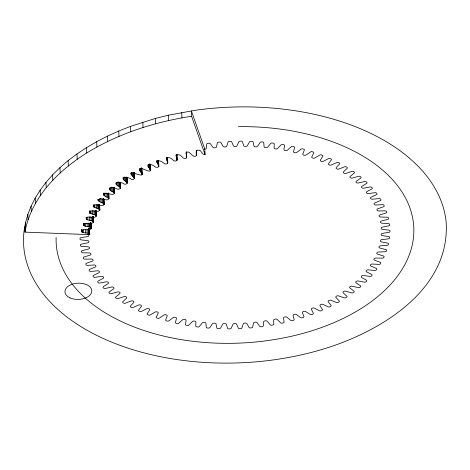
<?xml version="1.0" encoding="UTF-8"?>
<svg xmlns="http://www.w3.org/2000/svg" width="470" height="470" viewBox="0 0 470 470"><rect width="100%" height="100%" fill="white"/><g stroke="black" fill="none" stroke-linecap="round" stroke-linejoin="round"><path stroke-width="0.7" d="M24.798 226.781L25.016 232.133L89.77 234.659C89 231.575 82.749 234.295 81.71 231.358C82.861 227.474 89.77 231.81 91.268 228.232C90.299 225.477 82.332 227.85 83.86 224.108C86.439 221.875 91.621 225.306 93.442 222.14C92.784 219.361 84.559 221.294 86.545 217.698C89.247 215.542 94.623 219.378 96.327 215.924C95.434 213.562 86.797 214.361 90.328 211.148C93.054 209.702 98.489 213.392 99.869 209.832C98.765 207.875 90.434 207.664 94.635 204.949C97.149 203.768 103.065 207.646 104.046 203.892C102.29 202.623 95.134 200.702 99.828 198.933C101.32 197.917 109.005 202.153 108.793 198.07C106.279 197.576 100.721 193.928 105.597 193.194C106.232 192.524 115.502 196.701 114.098 192.477C105.022 189.028 111.355 185.914 116.484 188.711C117.541 189.945 121.977 188.852 119.991 187.148C110.814 182.589 120.097 180.874 124.168 184.034C125.831 185.127 128.886 182.63 125.966 181.649C118.27 176.591 128.939 176.573 131.406 179.381C132.981 180.357 136.012 178.136 133.321 177.002C123.44 165.845 149.789 182.231 139.637 170.686C137.44 163.113 156.957 178.694 147.792 165.828C149.055 162.444 154.213 165.992 155.77 167.232C160.299 168.143 158.807 164.688 156.833 162.038C158.508 158.848 163.043 162.409 164.623 163.836C168.883 164.941 168.066 161.551 166.292 158.737C167.907 155.617 172.472 159.089 173.747 160.758C177.819 162.215 177.589 158.719 176.062 155.729C178.059 152.803 182.043 156.31 183.318 158.173C187.659 159.759 186.901 155.77 186.091 152.732M114.281 187.753L113.993 188.347M89.588 229.107L89.529 229.454M120.373 182.624L120.085 183.153M186.508 152.063L186.373 152.403M25.509 222.721L24.052 231.087A211.618 127.946 -2.3 0 0 327.196 347.859C382.574 330.187 450.383 288.756 446.153 222.163A211.618 127.946 -2.3 0 0 195.22 110.291L168.448 115.191L155.458 118.416L130.56 126.348L118.751 131.018L107.448 136.141L96.685 141.681L86.515 147.621L76.98 153.937L68.126 160.599L59.984 167.584L52.593 174.852L45.978 182.378L40.179 190.133L35.209 198.076L31.096 206.183L27.859 214.408L25.509 222.721L25.721 228.067L25.016 232.133M158.637 161.057L158.566 160.517M25.721 228.067C33.505 195.361 59.05 170.263 86.733 152.967C118.563 133.439 154.8 121.894 191.584 116.26L205.026 154.495C201.971 155.241 201.689 150.459 198.986 150.136C195.238 149.478 196.713 153.543 196.372 155.652C192.494 159.442 188.353 147.175 186.143 154.066M134.179 173.224L134.197 172.743L134.42 178.5M167.567 157.791L167.561 157.244L167.808 163.072M186.449 152.268L186.59 157.75M93.183 216.929L92.843 217.522M141.699 169.118L141.928 168.518M149.777 166.533L150.024 164.277L150.247 170.169M126.683 178.265L127 177.407M176.479 155.264L176.867 154.836L177.002 160.317M204.244 149.213L205.037 149.113A1.68 1.016 -2.3 0 0 206.365 148.015L206.712 144.084A1.375 0.828 -2.3 0 1 207.84 143.344L208.815 143.221A1.375 0.828 -2.3 0 1 210.272 143.62L212.798 147.169A1.68 1.016 -2.3 0 0 214.643 147.856L215.096 147.803A1.68 1.016 -2.3 0 0 216.547 146.763L217.346 142.845A1.375 0.828 -2.3 0 1 218.55 142.151L219.537 142.063A1.375 0.828 -2.3 0 1 220.935 142.528L223.038 146.188A1.68 1.016 -2.3 0 0 224.795 146.951L225.253 146.916A1.68 1.016 -2.3 0 0 226.816 145.935L228.062 142.052A1.375 0.828 -2.3 0 1 229.337 141.411L230.329 141.364A1.375 0.828 -2.3 0 1 231.669 141.887L233.337 145.635A1.68 1.016 -2.3 0 0 235 146.476L235.458 146.464A1.68 1.016 -2.3 0 0 237.121 145.547L238.813 141.711A1.375 0.828 -2.3 0 1 240.152 141.123L241.145 141.118A1.375 0.828 -2.3 0 1 242.42 141.699L243.648 145.524A1.68 1.016 -2.3 0 0 245.205 146.429L245.663 146.434A1.68 1.016 -2.3 0 0 247.426 145.588L249.541 141.823A1.375 0.828 -2.3 0 1 250.945 141.294L251.938 141.335A1.375 0.828 -2.3 0 1 253.136 141.964L253.912 145.847A1.68 1.016 -2.3 0 0 255.357 146.816L255.809 146.846A1.68 1.016 -2.3 0 0 257.66 146.07L260.204 142.392A1.375 0.828 -2.3 0 1 261.661 141.922L262.642 142.005A1.375 0.828 -2.3 0 1 263.758 142.686L264.087 146.599A1.68 1.016 -2.3 0 0 265.409 147.633L265.861 147.68A1.68 1.016 -2.3 0 0 267.788 146.987L270.743 143.415A1.375 0.828 -2.3 0 1 272.248 143.003L273.211 143.127A1.375 0.828 -2.3 0 1 274.245 143.855L274.122 147.786A1.68 1.016 -2.3 0 0 275.32 148.873L275.761 148.943A1.68 1.016 -2.3 0 0 277.758 148.326L281.107 144.877A1.375 0.828 -2.3 0 1 282.652 144.531L283.592 144.695A1.375 0.828 -2.3 0 1 284.538 145.471L283.962 149.395A1.68 1.016 -2.3 0 0 285.026 150.535L285.46 150.623A1.68 1.016 -2.3 0 0 287.517 150.095L291.247 146.787A1.375 0.828 -2.3 0 1 292.822 146.499L293.744 146.705A1.375 0.828 -2.3 0 1 294.59 147.521L293.568 151.422A1.68 1.016 -2.3 0 0 294.496 152.609L294.913 152.715A1.68 1.016 -2.3 0 0 297.022 152.268L301.111 149.119A1.375 0.828 -2.3 0 1 302.709 148.902L303.602 149.143A1.375 0.828 -2.3 0 1 304.354 149.995L302.886 153.86A1.68 1.016 -2.3 0 0 303.673 155.082L304.078 155.206A1.68 1.016 -2.3 0 0 306.223 154.853L310.652 151.869A1.375 0.828 -2.3 0 1 312.268 151.722L313.132 152.004A1.375 0.828 -2.3 0 1 313.778 152.885L311.874 156.692A1.68 1.016 -2.3 0 0 312.515 157.949L312.903 158.084A1.68 1.016 -2.3 0 0 315.082 157.826L319.829 155.03A1.375 0.828 -2.3 0 1 321.457 154.947L322.279 155.264A1.375 0.828 -2.3 0 1 322.82 156.181L320.487 159.9A1.68 1.016 -2.3 0 0 320.975 161.187L321.351 161.345A1.68 1.016 -2.3 0 0 323.542 161.175L328.589 158.578A1.375 0.828 -2.3 0 1 330.216 158.566L330.998 158.919A1.375 0.828 -2.3 0 1 331.432 159.853L328.683 163.478A1.68 1.016 -2.3 0 0 329.024 164.788L329.376 164.958A1.68 1.016 -2.3 0 0 331.579 164.882L336.896 162.497A1.375 0.828 -2.3 0 1 338.512 162.555L339.252 162.937A1.375 0.828 -2.3 0 1 339.575 163.895L336.42 167.408A1.68 1.016 -2.3 0 0 336.608 168.73L336.943 168.912A1.68 1.016 -2.3 0 0 339.14 168.93L344.704 166.768A1.375 0.828 -2.3 0 1 346.308 166.897L346.995 167.314A1.375 0.828 -2.3 0 1 347.213 168.284L343.67 171.662A1.68 1.016 -2.3 0 0 343.705 172.995L344.011 173.195A1.68 1.016 -2.3 0 0 346.196 173.301L351.983 171.374A1.375 0.828 -2.3 0 1 353.558 171.568L354.198 172.014A1.375 0.828 -2.3 0 1 354.298 172.995L350.385 176.226A1.68 1.016 -2.3 0 0 350.268 177.56L350.549 177.772A1.68 1.016 -2.3 0 0 352.712 177.971L358.686 176.291A1.375 0.828 -2.3 0 1 360.231 176.55L360.819 177.025A1.375 0.828 -2.3 0 1 360.807 178.007L356.542 181.073A1.68 1.016 -2.3 0 0 356.266 182.407L356.524 182.63A1.68 1.016 -2.3 0 0 358.651 182.924L364.791 181.491A1.375 0.828 -2.3 0 1 366.3 181.82L366.823 182.319A1.375 0.828 -2.3 0 1 366.7 183.3L362.1 186.191A1.68 1.016 -2.3 0 0 361.677 187.507L361.906 187.742A1.68 1.016 -2.3 0 0 363.991 188.123L370.26 186.954A1.375 0.828 -2.3 0 1 371.723 187.348L372.187 187.865A1.375 0.828 -2.3 0 1 371.952 188.846L367.046 191.537A1.68 1.016 -2.3 0 0 366.471 192.841L366.671 193.088A1.68 1.016 -2.3 0 0 368.697 193.558L375.072 192.653A1.375 0.828 -2.3 0 1 376.482 193.105L376.881 193.646A1.375 0.828 -2.3 0 1 376.535 194.615L371.347 197.1A1.68 1.016 -2.3 0 0 370.624 198.381L370.795 198.634A1.68 1.016 -2.3 0 0 372.757 199.192L379.196 198.552A1.375 0.828 -2.3 0 1 380.547 199.069L380.888 199.621A1.375 0.828 -2.3 0 1 380.43 200.578L374.984 202.852A1.68 1.016 -2.3 0 0 374.114 204.097L374.255 204.362A1.68 1.016 -2.3 0 0 376.147 205.002L382.627 204.632A1.375 0.828 -2.3 0 1 383.908 205.202L384.184 205.778A1.375 0.828 -2.3 0 1 383.614 206.712L377.933 208.756A1.68 1.016 -2.3 0 0 376.881 209.691L377.157 210.425A1.68 1.016 -2.3 0 0 378.844 210.954L385.329 210.866A1.375 0.828 -2.3 0 1 386.546 211.488L386.751 212.07A1.375 0.828 -2.3 0 1 386.076 212.981L380.195 214.784A1.68 1.016 -2.3 0 0 379.055 215.959L379.131 216.229A1.68 1.016 -2.3 0 0 380.841 217.028L387.304 217.211A1.375 0.828 -2.3 0 1 388.437 217.886L388.578 218.474A1.375 0.828 -2.3 0 1 387.803 219.361L381.74 220.918A1.68 1.016 -2.3 0 0 380.477 222.04L380.524 222.316A1.68 1.016 -2.3 0 0 382.134 223.185L388.537 223.644A1.375 0.828 -2.3 0 1 389.589 224.366L389.654 224.966A1.375 0.828 -2.3 0 1 388.784 225.817L382.58 227.116A1.68 1.016 -2.3 0 0 381.188 228.185L381.205 228.461A1.68 1.016 -2.3 0 0 382.703 229.401L389.025 230.13A1.375 0.828 -2.3 0 1 389.983 230.899L389.983 231.499A1.375 0.828 -2.3 0 1 389.019 232.315L382.692 233.355A1.68 1.016 -2.3 0 0 381.188 234.366L381.17 234.642A1.68 1.016 -2.3 0 0 382.556 235.646L388.755 236.639A1.375 0.828 -2.3 0 1 389.624 237.45L389.554 238.049A1.375 0.828 -2.3 0 1 388.502 238.825L382.092 239.6A1.68 1.016 -2.3 0 0 380.477 240.546L380.424 240.822A1.68 1.016 -2.3 0 0 381.687 241.886L387.744 243.143A1.375 0.828 -2.3 0 1 388.514 243.989L388.373 244.588A1.375 0.828 -2.3 0 1 387.233 245.322L380.771 245.822A1.68 1.016 -2.3 0 0 379.055 246.703L378.973 246.979A1.68 1.016 -2.3 0 0 380.107 248.095L385.982 249.605A1.375 0.828 -2.3 0 1 386.651 250.487L386.44 251.08A1.375 0.828 -2.3 0 1 385.23 251.761L378.738 251.991A1.68 1.016 -2.3 0 0 376.934 252.801L376.822 253.072A1.68 1.016 -2.3 0 0 377.821 254.235L383.491 255.997A1.375 0.828 -2.3 0 1 384.049 256.908L383.779 257.495A1.375 0.828 -2.3 0 1 382.486 258.124L376.012 258.077A1.68 1.016 -2.3 0 0 374.12 258.811L373.973 259.082A1.68 1.016 -2.3 0 0 374.837 260.286L380.271 262.289A1.375 0.828 -2.3 0 1 380.724 263.224L380.383 263.799A1.375 0.828 -2.3 0 1 379.031 264.375L372.593 264.052A1.68 1.016 -2.3 0 0 370.624 264.704L370.454 264.968A1.68 1.016 -2.3 0 0 371.171 266.214L376.347 268.446A1.375 0.828 -2.3 0 1 376.687 269.398L376.282 269.962A1.375 0.828 -2.3 0 1 374.872 270.479L368.504 269.886A1.68 1.016 -2.3 0 0 366.477 270.456L366.271 270.714A1.68 1.016 -2.3 0 0 366.841 271.989L371.729 274.445A1.375 0.828 -2.3 0 1 371.964 275.408L371.494 275.955A1.375 0.828 -2.3 0 1 370.031 276.413L363.768 275.549A1.68 1.016 -2.3 0 0 361.683 276.037L361.454 276.284A1.68 1.016 -2.3 0 0 361.871 277.582L366.453 280.243A1.375 0.828 -2.3 0 1 366.571 281.225L366.042 281.747A1.375 0.828 -2.3 0 1 364.532 282.147L358.399 281.019A1.68 1.016 -2.3 0 0 356.272 281.413L356.013 281.653A1.68 1.016 -2.3 0 0 356.278 282.969L360.531 285.825A1.375 0.828 -2.3 0 1 360.537 286.812L359.95 287.311A1.375 0.828 -2.3 0 1 358.404 287.646L352.435 286.259A1.68 1.016 -2.3 0 0 350.273 286.565L349.986 286.794A1.68 1.016 -2.3 0 0 350.097 288.122L353.998 291.159A1.375 0.828 -2.3 0 1 353.892 292.146L353.252 292.622A1.375 0.828 -2.3 0 1 351.672 292.892L345.897 291.253A1.68 1.016 -2.3 0 0 343.711 291.465L343.4 291.682A1.68 1.016 -2.3 0 0 343.359 293.016L346.884 296.223A1.375 0.828 -2.3 0 1 346.666 297.199L345.973 297.651A1.375 0.828 -2.3 0 1 344.369 297.857L338.817 295.971A1.68 1.016 -2.3 0 0 336.614 296.094L336.285 296.294A1.68 1.016 -2.3 0 0 336.091 297.627L339.228 300.982A1.375 0.828 -2.3 0 1 338.899 301.957L338.159 302.374A1.375 0.828 -2.3 0 1 336.538 302.51L331.232 300.389A1.68 1.016 -2.3 0 0 329.029 300.418L328.677 300.606A1.68 1.016 -2.3 0 0 328.33 301.934L331.062 305.424A1.375 0.828 -2.3 0 1 330.622 306.381L329.84 306.769A1.375 0.828 -2.3 0 1 328.213 306.839L323.178 304.49A1.68 1.016 -2.3 0 0 320.987 304.431L320.611 304.601A1.68 1.016 -2.3 0 0 320.111 305.911L322.432 309.524A1.375 0.828 -2.3 0 1 321.88 310.464L321.057 310.817A1.375 0.828 -2.3 0 1 319.43 310.817L314.694 308.255A1.68 1.016 -2.3 0 0 312.521 308.103L312.127 308.255A1.68 1.016 -2.3 0 0 311.481 309.548L313.373 313.255A1.375 0.828 -2.3 0 1 312.714 314.171L311.857 314.495A1.375 0.828 -2.3 0 1 310.241 314.424L305.823 311.663A1.68 1.016 -2.3 0 0 303.679 311.416L303.273 311.557A1.68 1.016 -2.3 0 0 302.48 312.82L303.931 316.61A1.375 0.828 -2.3 0 1 303.173 317.503L302.281 317.785A1.375 0.828 -2.3 0 1 300.683 317.649L296.605 314.694A1.68 1.016 -2.3 0 0 294.502 314.36L294.079 314.483A1.68 1.016 -2.3 0 0 293.145 315.711L294.155 319.565A1.375 0.828 -2.3 0 1 293.298 320.423L292.375 320.675A1.375 0.828 -2.3 0 1 290.801 320.47L287.094 317.344A1.68 1.016 -2.3 0 0 285.037 316.915L284.603 317.021A1.68 1.016 -2.3 0 0 283.533 318.214L284.091 322.109A1.375 0.828 -2.3 0 1 283.14 322.931L282.194 323.143A1.375 0.828 -2.3 0 1 280.655 322.872L277.318 319.588A1.68 1.016 -2.3 0 0 275.326 319.071L274.885 319.159A1.68 1.016 -2.3 0 0 273.681 320.305L273.787 324.23A1.375 0.828 -2.3 0 1 272.747 325.011L271.783 325.181A1.375 0.828 -2.3 0 1 270.279 324.846L267.342 321.415A1.68 1.016 -2.3 0 0 265.421 320.816L264.968 320.887A1.68 1.016 -2.3 0 0 263.641 321.985L263.294 325.916A1.375 0.828 -2.3 0 1 262.166 326.656L261.191 326.779A1.375 0.828 -2.3 0 1 259.734 326.38L257.208 322.831A1.68 1.016 -2.3 0 0 255.363 322.144L254.91 322.197A1.68 1.016 -2.3 0 0 253.459 323.237L252.66 327.155A1.375 0.828 -2.3 0 1 251.456 327.849L250.469 327.937A1.375 0.828 -2.3 0 1 249.071 327.473L246.967 323.812A1.68 1.016 -2.3 0 0 245.211 323.049L244.753 323.084A1.68 1.016 -2.3 0 0 243.19 324.065L241.944 327.948A1.375 0.828 -2.3 0 1 240.669 328.589L239.677 328.636A1.375 0.828 -2.3 0 1 238.337 328.113L236.668 324.365A1.68 1.016 -2.3 0 0 235.006 323.524L234.548 323.536A1.68 1.016 -2.3 0 0 232.885 324.453L231.193 328.289A1.375 0.828 -2.3 0 1 229.854 328.877L228.861 328.882A1.375 0.828 -2.3 0 1 227.586 328.301L226.358 324.476A1.68 1.016 -2.3 0 0 224.801 323.572L224.343 323.566A1.68 1.016 -2.3 0 0 222.58 324.412L220.465 328.178A1.375 0.828 -2.3 0 1 219.061 328.706L218.068 328.665A1.375 0.828 -2.3 0 1 216.87 328.037L216.094 324.153A1.68 1.016 -2.3 0 0 214.649 323.184L214.197 323.154A1.68 1.016 -2.3 0 0 212.346 323.93L209.802 327.608A1.375 0.828 -2.3 0 1 208.345 328.078L207.364 327.995A1.375 0.828 -2.3 0 1 206.248 327.314L205.919 323.401A1.68 1.016 -2.3 0 0 204.597 322.367L204.145 322.32A1.68 1.016 -2.3 0 0 202.218 323.013L199.262 326.585A1.375 0.828 -2.3 0 1 197.758 326.997L196.795 326.873A1.375 0.828 -2.3 0 1 195.761 326.145L195.884 322.214A1.68 1.016 -2.3 0 0 194.686 321.127L194.245 321.057A1.68 1.016 -2.3 0 0 192.248 321.674L188.899 325.123A1.375 0.828 -2.3 0 1 187.354 325.469L186.414 325.305A1.375 0.828 -2.3 0 1 185.468 324.529L186.044 320.605A1.68 1.016 -2.3 0 0 184.98 319.465L184.546 319.377A1.68 1.016 -2.3 0 0 182.489 319.906L178.759 323.213A1.375 0.828 -2.3 0 1 177.184 323.501L176.262 323.295A1.375 0.828 -2.3 0 1 175.41 322.479L176.438 318.578A1.68 1.016 -2.3 0 0 175.51 317.391L175.093 317.285A1.68 1.016 -2.3 0 0 172.983 317.732L168.895 320.881A1.375 0.828 -2.3 0 1 167.297 321.098L166.404 320.857A1.375 0.828 -2.3 0 1 165.651 320.005L167.12 316.14A1.68 1.016 -2.3 0 0 166.333 314.918L165.928 314.794A1.68 1.016 -2.3 0 0 163.783 315.147L159.354 318.131A1.375 0.828 -2.3 0 1 157.738 318.278L156.874 317.996A1.375 0.828 -2.3 0 1 156.228 317.115L158.132 313.308A1.68 1.016 -2.3 0 0 157.491 312.051L157.103 311.916A1.68 1.016 -2.3 0 0 154.924 312.174L150.177 314.971A1.375 0.828 -2.3 0 1 148.549 315.053L147.727 314.736A1.375 0.828 -2.3 0 1 147.186 313.819L149.519 310.1A1.68 1.016 -2.3 0 0 149.031 308.813L148.655 308.655A1.68 1.016 -2.3 0 0 146.464 308.825L141.417 311.422A1.375 0.828 -2.3 0 1 139.79 311.434L139.008 311.081A1.375 0.828 -2.3 0 1 138.574 310.147L141.323 306.522A1.68 1.016 -2.3 0 0 140.982 305.212L140.63 305.042A1.68 1.016 -2.3 0 0 138.427 305.118L133.11 307.503A1.375 0.828 -2.3 0 1 131.494 307.445L130.754 307.063A1.375 0.828 -2.3 0 1 130.431 306.105L133.586 302.592A1.68 1.016 -2.3 0 0 133.398 301.27L133.063 301.088A1.68 1.016 -2.3 0 0 130.866 301.07L125.302 303.232A1.375 0.828 -2.3 0 1 123.698 303.103L123.011 302.686A1.375 0.828 -2.3 0 1 122.793 301.716L126.336 298.338A1.68 1.016 -2.3 0 0 126.301 297.005L125.995 296.805A1.68 1.016 -2.3 0 0 123.81 296.699L118.023 298.626A1.375 0.828 -2.3 0 1 116.448 298.432L115.808 297.986A1.375 0.828 -2.3 0 1 115.708 297.005L119.621 293.774A1.68 1.016 -2.3 0 0 119.738 292.44L119.456 292.228A1.68 1.016 -2.3 0 0 117.294 292.029L111.32 293.709A1.375 0.828 -2.3 0 1 109.774 293.45L109.187 292.975A1.375 0.828 -2.3 0 1 109.199 291.993L113.464 288.927A1.68 1.016 -2.3 0 0 113.74 287.593L113.481 287.37A1.68 1.016 -2.3 0 0 111.355 287.076L105.215 288.51A1.375 0.828 -2.3 0 1 103.706 288.18L103.183 287.681A1.375 0.828 -2.3 0 1 103.306 286.7L107.906 283.81A1.68 1.016 -2.3 0 0 108.329 282.493L108.1 282.259A1.68 1.016 -2.3 0 0 106.014 281.877L99.746 283.046A1.375 0.828 -2.3 0 1 98.283 282.652L97.819 282.135A1.375 0.828 -2.3 0 1 98.054 281.154L102.959 278.463A1.68 1.016 -2.3 0 0 103.535 277.159L103.335 276.912A1.68 1.016 -2.3 0 0 101.309 276.442L94.934 277.347A1.375 0.828 -2.3 0 1 93.524 276.895L93.125 276.354A1.375 0.828 -2.3 0 1 93.471 275.385L98.659 272.9A1.68 1.016 -2.3 0 0 99.382 271.619L99.211 271.366A1.68 1.016 -2.3 0 0 97.249 270.808L90.81 271.449A1.375 0.828 -2.3 0 1 89.459 270.932L89.118 270.379A1.375 0.828 -2.3 0 1 89.576 269.422L95.022 267.148A1.68 1.016 -2.3 0 0 95.892 265.903L95.751 265.638A1.68 1.016 -2.3 0 0 93.859 264.998L87.379 265.368A1.375 0.828 -2.3 0 1 86.098 264.798L85.822 264.222A1.375 0.828 -2.3 0 1 86.392 263.288L92.073 261.244A1.68 1.016 -2.3 0 0 93.078 260.033L92.966 259.763A1.68 1.016 -2.3 0 0 91.162 259.046L84.676 259.135A1.375 0.828 -2.3 0 1 83.46 258.512L83.255 257.93A1.375 0.828 -2.3 0 1 83.93 257.019L89.811 255.216A1.68 1.016 -2.3 0 0 90.951 254.041L90.875 253.771A1.68 1.016 -2.3 0 0 89.165 252.972L82.702 252.79A1.375 0.828 -2.3 0 1 81.569 252.114L81.427 251.526A1.375 0.828 -2.3 0 1 82.203 250.639L88.266 249.082A1.68 1.016 -2.3 0 0 89.529 247.96L89.482 247.684A1.68 1.016 -2.3 0 0 87.872 246.815L81.469 246.356A1.375 0.828 -2.3 0 1 80.417 245.634L80.352 245.035A1.375 0.828 -2.3 0 1 81.222 244.183L87.426 242.884A1.68 1.016 -2.3 0 0 88.818 241.815L88.801 241.539A1.68 1.016 -2.3 0 0 87.302 240.599L80.981 239.87A1.375 0.828 -2.3 0 1 80.023 239.101L80.023 238.501A1.375 0.828 -2.3 0 1 80.987 237.685L87.314 236.645A1.68 1.016 -2.3 0 0 88.818 235.635L88.836 235.358A1.68 1.016 -2.3 0 0 87.449 234.354L87.261 234.342M98.371 200.825L98.318 199.486M89.641 212.863L89.588 211.529M103.659 195.015L103.559 193.634M142.093 174.211L141.676 168.066L141.911 174.47M98.23 200.684L98.107 199.251M109.551 189.381L109.428 187.941M123.293 179.076L123.205 177.689M103.535 194.874L103.517 193.587M93.477 206.542L93.371 204.826M205.026 154.495L204.814 149.149L191.366 110.914L191.584 116.26M204.697 151.857L204.803 154.53M196.354 150.365L196.495 155.453M196.225 150.494L196.419 155.588M196.237 152.309L196.313 155.711M186.472 151.787L186.69 157.55M186.285 152.257L186.543 157.814M186.349 154.53L186.425 157.932M186.161 152.603L186.267 155.276M181.72 112.477L181.937 117.823M176.926 154.559L177.108 160.111M176.567 154.771L176.732 158.778M176.326 155.135L176.438 157.808M176.097 154.601L176.174 156.604M168.448 115.191L168.66 120.537M167.49 157.744L167.708 163.272M167.555 160.664L167.661 163.337M167.549 162.062L167.608 163.395M167.138 157.679L167.302 161.692M166.762 157.391L166.891 160.734M166.415 157.55L166.498 159.553M166.239 157.403L166.292 158.737M158.601 160.581L158.825 166.474M158.525 160.452L158.748 166.609M158.449 160.346L158.701 166.674M158.014 160.305L158.202 164.988M157.55 160.711L157.685 164.054M155.458 118.416L155.676 123.763M157.068 160.887L157.15 162.89M156.768 160.646L156.851 162.091M149.942 164.147L150.212 170.234M149.807 163.989L150.106 169.435M149.795 165.14L149.848 166.48M149.29 163.971L149.478 168.648M148.72 164.4L148.849 167.743M148.103 164.606L148.179 166.609M142.81 122.141L143.027 127.488M141.734 168.125L142.016 174.341M141.576 167.972L141.852 174.529M141.705 172.578L141.781 174.587M140.982 167.978L141.17 172.66M140.307 168.442L140.442 171.785M139.561 168.683L139.637 170.686M134.085 172.549L134.32 178.706M133.979 172.431L134.273 178.77M133.944 173.042L134.132 177.719M133.833 172.954L134.02 177.631M133.157 172.989L133.321 177.002M130.56 126.348L130.772 131.694M132.358 172.819L132.487 176.162M131.453 172.431L131.565 175.104M130.907 172.978L130.995 174.364M127.017 177.472L127.241 183.1M126.935 177.278L127.2 183.235M126.841 177.149L127.106 182.56M126.783 177.096L126.994 182.442M126.677 177.654L126.865 182.331M126.553 177.566L126.741 182.248M125.807 177.637L125.966 181.649M124.879 176.838L125.038 180.85M123.886 177.167L123.992 179.84M123.152 177.584L123.228 178.976M118.751 131.018L118.969 136.371M120.355 182.419L120.579 188.041M120.308 182.284L120.502 188.247M120.203 182.765L120.414 188.376M120.079 182.648L120.361 188.441M120.009 182.595L120.232 188.558M119.932 182.548L120.12 187.225M119.803 182.466L119.991 187.148M118.957 181.908L119.145 186.584M117.964 181.82L118.129 185.832M116.854 182.196L116.96 184.869M116.172 182.848L116.225 184.187M116.084 182.754L116.178 184.14M114.21 187.483L114.439 193.376M114.157 188.024L114.369 193.511M114.046 187.906L114.269 193.634M113.91 187.794L114.169 192.53M113.834 187.747L114.022 192.424M113.752 187.7L113.94 192.377M113.611 187.63L113.799 192.306M112.73 187.771L112.894 191.784M111.625 187.066L111.784 191.073M110.403 187.495L110.509 190.168M109.639 188.182L109.692 189.522M107.448 136.141L107.659 141.488M109.539 188.094L109.639 189.475M108.776 193.111L108.969 198.739M108.658 193.452L108.87 198.939M108.546 193.334L108.793 198.07M108.482 193.276L108.67 197.958M108.411 193.223L108.599 197.905M108.253 193.129L108.523 197.852M108.165 193.088L108.353 197.764M108.041 193.687L108.2 197.7M107.072 193.205L107.236 197.218M105.909 193.217L106.044 196.56M104.557 193.035L104.663 195.708M103.688 193.1L103.77 195.103M103.899 198.745L104.093 204.368M103.776 199.086L104.035 204.503M103.729 199.022L103.946 204.632M103.606 198.91L103.858 203.645M103.535 198.857L103.747 204.891M103.371 198.763L103.641 203.487M103.641 203.616L103.694 204.955M103.283 198.722L103.471 203.398M103.218 199.351L103.382 203.363M103.065 199.292L103.224 203.299M102.037 198.851L102.202 202.864M100.774 198.246L100.933 202.259M99.646 204.832L99.84 210.243M99.346 198.798L99.452 201.471M99.546 204.891L99.769 210.378M99.493 204.832L99.681 209.508M99.299 204.667L99.546 210.707M96.685 141.681L96.896 147.028M99.223 204.614L99.493 210.766M99.141 204.573L99.329 209.25M99.052 204.526L99.24 209.209M98.959 204.491L99.147 209.168M98.865 204.456L99.052 209.132M98.7 204.403L98.888 209.079M98.436 199.568L98.489 200.907M98.218 199.398L98.318 200.778M98.083 199.198L98.136 200.531M97.654 204.679L97.813 208.692M96.344 204.797L96.479 208.139M96.103 210.507L96.327 215.994M96.103 210.719L96.244 216.27M96.174 215.524L95.933 210.789L96.062 215.407M95.739 210.619L95.998 215.354M95.663 210.572L95.851 215.254M95.575 210.525L95.763 215.207M95.486 210.484L95.674 215.166M95.422 211.112L95.586 215.125M95.328 211.083L95.486 215.09M95.228 211.054L95.387 215.06M94.799 204.75L94.905 207.423M95.058 211.007L95.216 215.013M93.73 204.855L93.877 206.9M93.694 205.49L93.747 206.824M93.935 210.66L94.094 214.672M93.583 205.402L93.689 206.782M93.454 205.261L93.589 206.694M93.23 216.582L93.442 222.14M93.207 216.858L93.401 222.275M93.054 216.864L93.295 221.599M92.931 216.746L93.183 221.482M92.86 216.694L93.048 221.376M92.561 210.842L92.696 214.185M92.784 216.647L92.966 221.329M92.696 216.6L92.884 221.282M92.637 217.228L92.796 221.241M92.543 217.187L92.708 221.2M92.449 217.158L92.608 221.164M92.343 217.128L92.508 221.135M92.243 217.099L92.402 221.112M92.067 217.064L92.226 221.07M90.933 210.86L91.039 213.533M90.904 216.764L91.062 220.777M91.051 222.745L91.245 228.367M90.927 223.086L91.168 228.643M90.875 223.027L91.074 228.849M90.751 222.909L91.027 228.913M90.681 222.862L90.869 227.539M90.516 222.762L90.786 227.492M90.428 222.721L90.616 227.404M89.87 211.054L89.952 213.057M90.334 222.686L90.522 227.363M89.799 211.018L89.882 213.022M90.263 223.321L90.428 227.333M89.67 210.942L89.811 212.986M90.164 223.291L90.328 227.304M90.058 223.268L90.222 227.274M89.494 211.435L89.594 212.816M89.952 223.244L90.111 227.257M89.77 223.215L89.935 227.221M89.476 217.011L89.606 220.348M86.515 147.621L86.733 152.967M89.541 228.831L89.77 234.659M89.459 229.307L89.688 234.048M89.347 229.19L89.594 233.925M89.206 229.084L89.465 233.813M89.13 229.031L89.318 233.713M89.047 228.99L89.235 233.666M88.959 228.949L89.147 233.625M88.577 222.968L88.736 226.981M88.865 228.908L89.053 233.59M88.765 228.872L88.953 233.555M88.665 228.843L88.854 233.525M88.56 228.82L88.748 233.496M88.454 228.802L88.642 233.478M88.372 229.454L88.53 233.461M87.767 217.105L87.878 219.778M88.19 229.43L88.348 233.437M87.097 223.274L87.232 226.616M86.574 217.31L86.733 219.349M86.504 217.281L86.586 219.284M86.991 229.9L87.12 233.243M86.374 217.205L86.521 219.249M86.104 217.54L86.216 218.979M85.323 223.444L85.434 226.117M85.44 229.607L85.575 232.95M84.159 223.738L84.236 225.741M84.001 223.679L84.159 225.712M83.93 223.644L84.013 225.653M83.83 224.237L83.948 225.612M83.719 224.155L83.825 225.535M83.625 224.061L83.725 225.447M83.513 223.855L83.642 225.347M83.49 223.632L83.548 225.136M83.607 229.854L83.719 232.527M82.397 230.2L82.479 232.204M82.315 230.177L82.397 232.18M82.238 230.147L82.321 232.157M82.091 230.089L82.244 232.121M82.027 230.047L82.103 232.057M81.903 229.971L82.044 232.016M81.798 229.883L81.927 231.933M81.686 229.73L81.839 231.839M81.657 230.018L81.739 231.687M76.98 153.937L77.198 159.283M68.126 160.599L68.338 165.945M59.984 167.584L60.195 172.931M52.593 174.852L52.804 180.198M45.978 182.378L46.195 187.724M40.179 190.133L40.391 195.479M35.209 198.076L35.426 203.422M31.096 206.183L31.314 211.529M27.859 214.408L28.071 219.754M238.396 126.659A178.976 108.206 -2.3 0 1 413.823 232.509A178.976 108.206 -2.3 0 1 231.546 343.317A178.976 108.206 -2.3 0 1 56.118 237.473M86.398 219.167L86.316 217.163L86.345 219.126M69.989 297.868A13.436 8.125 -2.3 0 0 91.65 292.181A13.436 8.125 -2.3 0 0 73.467 283.862A13.436 8.125 -2.3 0 0 69.989 297.868"/></g></svg>
